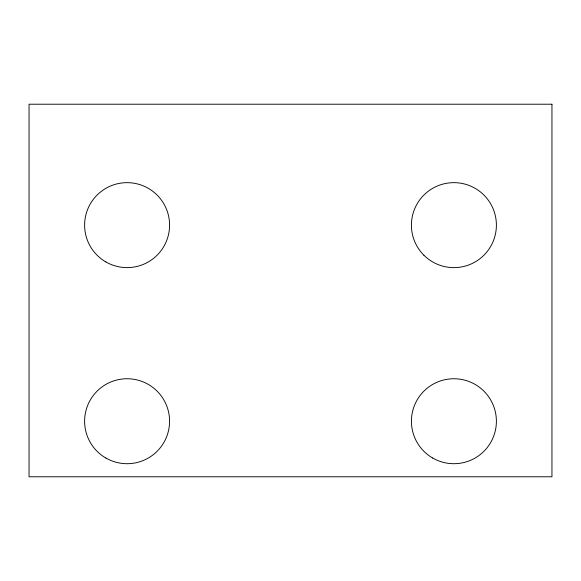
<?xml version="1.0" encoding="UTF-8"?>
<svg xmlns="http://www.w3.org/2000/svg" width="581" height="581" viewBox="0 0 581 581"><rect width="100%" height="100%" fill="white"/><g stroke="black" fill="none" stroke-linecap="round" stroke-linejoin="round"><path stroke-width="0.87" d="M551.95 104.217L29.05 104.217L29.05 476.783L551.95 476.783L551.95 104.217M105.851 261.929A42.486 42.486 0 0 0 169.579 225.137A42.486 42.486 0 0 0 105.851 188.346A42.486 42.486 0 0 0 105.851 261.929M105.851 458.017A42.486 42.486 0 0 0 169.579 421.225A42.486 42.486 0 0 0 105.851 384.433A42.486 42.486 0 0 0 105.851 458.017M423.861 255.182A42.486 42.486 0 0 0 494.947 236.133A42.486 42.486 0 0 0 442.911 184.097A42.486 42.486 0 0 0 423.861 255.182M432.663 458.017A42.486 42.486 0 0 0 496.392 421.225A42.486 42.486 0 0 0 432.663 384.433A42.486 42.486 0 0 0 432.663 458.017"/></g></svg>
